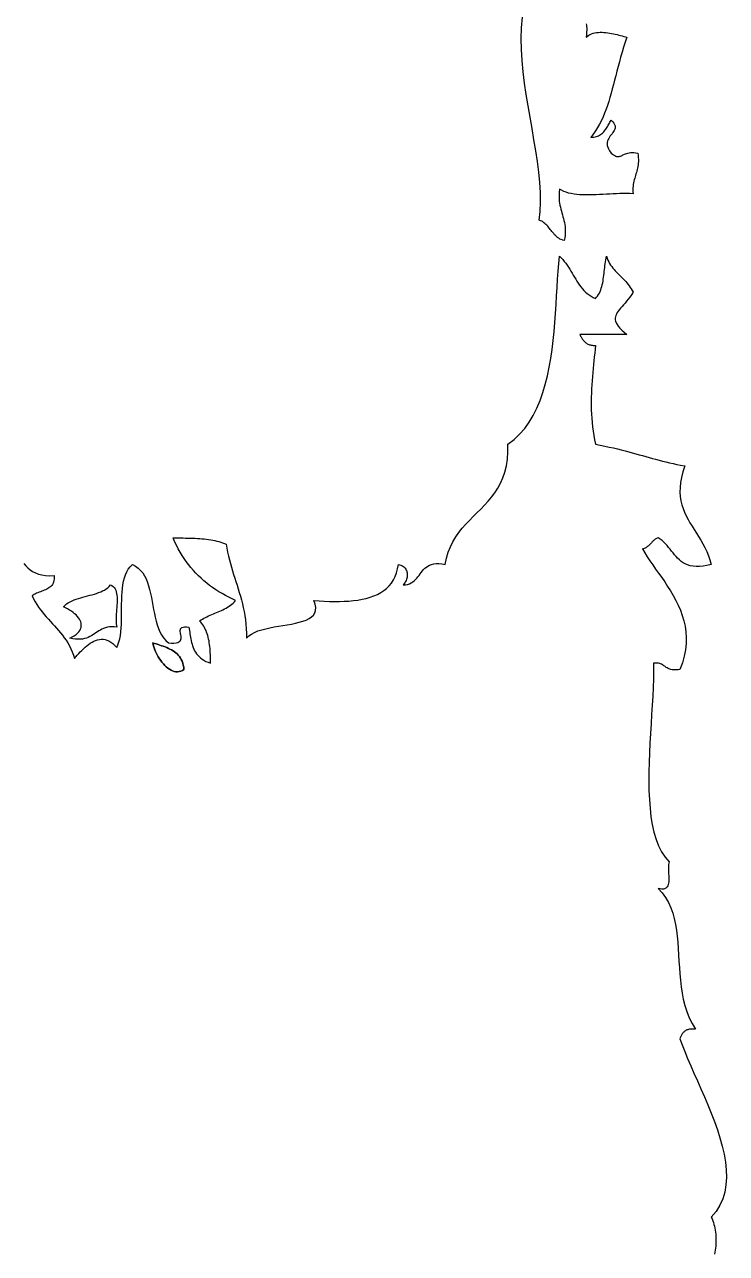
# Model space of a CAD drawing. Extents: x 0 to 1.82, y -2.75 to 0.29.
# Drawn here: x 1.368 to 1.812, y -1.97 to -1.192 of the extents above; entities that cross this region are included whole.
import ezdxf

# ---------------------------------------------------------------- set-up
doc = ezdxf.new("R2010")
doc.units = 0
doc.layers.get('0').update_dxf_attribs({"linetype": 'CONTINUOUS'})

msp = doc.modelspace()

# ---------------------------------------------------------------- linework, layer by layer
at = {"color": 7}
for points in [[(1.69376, -1.31594), (1.69441, -1.31034), (1.69467, -1.30448), (1.69457, -1.29836), (1.69417, -1.29202), (1.69351, -1.28549), (1.69264, -1.27878), (1.69161, -1.27192), (1.69046, -1.26495), (1.68923, -1.25787), (1.68798, -1.25073), (1.68675, -1.24354), (1.68559, -1.23633), (1.68454, -1.22912), (1.68365, -1.22195), (1.68296, -1.21483), (1.68253, -1.20779), (1.6824, -1.20086), (1.68262, -1.19406), (1.68322, -1.18742)], [(1.72345, -1.1916), (1.72364, -1.19233), (1.72378, -1.1932), (1.72385, -1.19422), (1.72386, -1.1954), (1.72381, -1.19675), (1.72368, -1.1983), (1.72347, -1.20005)], [(1.72347, -1.20005), (1.72425, -1.19936), (1.72509, -1.19877), (1.726, -1.19827), (1.72696, -1.19785), (1.72797, -1.19752), (1.72903, -1.19727), (1.73012, -1.19709), (1.73125, -1.19697), (1.7324, -1.19692), (1.73358, -1.19692), (1.73477, -1.19698), (1.73598, -1.19708), (1.73719, -1.19723), (1.73839, -1.19741), (1.7396, -1.19762), (1.74079, -1.19785), (1.74196, -1.19811), (1.74311, -1.19838), (1.74423, -1.19866), (1.74532, -1.19895), (1.74637, -1.19924), (1.74737, -1.19952), (1.74833, -1.1998), (1.74922, -1.20005)], [(1.74922, -1.20005), (1.74815, -1.20325), (1.74715, -1.20641), (1.74621, -1.20952), (1.74534, -1.21259), (1.7445, -1.21561), (1.74371, -1.21859), (1.74295, -1.22153), (1.74222, -1.22441), (1.74149, -1.22725), (1.74077, -1.23004), (1.74005, -1.23277), (1.73932, -1.23546), (1.73856, -1.2381), (1.73778, -1.24068), (1.73696, -1.24321), (1.73609, -1.24569), (1.73517, -1.24811), (1.73418, -1.25047), (1.73312, -1.25278), (1.73198, -1.25503), (1.73075, -1.25722), (1.72943, -1.25936), (1.72799, -1.26143), (1.72644, -1.26344)], [(1.72644, -1.26344), (1.7274, -1.26341), (1.7283, -1.26332), (1.72915, -1.26318), (1.72994, -1.26298), (1.73068, -1.26273), (1.73138, -1.26244), (1.73203, -1.2621), (1.73264, -1.26172), (1.73322, -1.2613), (1.73375, -1.26085), (1.73426, -1.26036), (1.73474, -1.25985), (1.73519, -1.25931), (1.73562, -1.25875), (1.73603, -1.25817), (1.73642, -1.25757), (1.7368, -1.25696), (1.73717, -1.25634), (1.73753, -1.25571), (1.73788, -1.25507), (1.73824, -1.25444), (1.73859, -1.2538), (1.73895, -1.25317), (1.73932, -1.25255)], [(1.73932, -1.25255), (1.7403, -1.25351), (1.74102, -1.25441), (1.74151, -1.25527), (1.7418, -1.25608), (1.74189, -1.25686), (1.74183, -1.25761), (1.74162, -1.25833), (1.7413, -1.25904), (1.74089, -1.25974), (1.7404, -1.26043), (1.73987, -1.26113), (1.73932, -1.26183), (1.73877, -1.26255), (1.73824, -1.2633), (1.73775, -1.26407), (1.73734, -1.26487), (1.73702, -1.26572), (1.73681, -1.26661), (1.73675, -1.26756), (1.73684, -1.26857), (1.73713, -1.26965), (1.73762, -1.2708), (1.73834, -1.27203), (1.73932, -1.27335)], [(1.73932, -1.27335), (1.74015, -1.27402), (1.7409, -1.27456), (1.74159, -1.27497), (1.74222, -1.27527), (1.7428, -1.27547), (1.74334, -1.27557), (1.74385, -1.2756), (1.74434, -1.27555), (1.74482, -1.27544), (1.74529, -1.27527), (1.74577, -1.27507), (1.74625, -1.27483), (1.74676, -1.27458), (1.7473, -1.27431), (1.74787, -1.27404), (1.74849, -1.27379), (1.74917, -1.27355), (1.7499, -1.27335), (1.75072, -1.27318), (1.75161, -1.27307), (1.75259, -1.27302), (1.75367, -1.27304), (1.75486, -1.27315), (1.75616, -1.27335)], [(1.75616, -1.27335), (1.75636, -1.27479), (1.7565, -1.27614), (1.75656, -1.27742), (1.75656, -1.27862), (1.7565, -1.27977), (1.75639, -1.28085), (1.75624, -1.28189), (1.75605, -1.28288), (1.75583, -1.28384), (1.75558, -1.28478), (1.75532, -1.28569), (1.75504, -1.28659), (1.75476, -1.28749), (1.75448, -1.28839), (1.75421, -1.2893), (1.75396, -1.29022), (1.75372, -1.29117), (1.75351, -1.29215), (1.75333, -1.29317), (1.7532, -1.29423), (1.75311, -1.29535), (1.75307, -1.29653), (1.7531, -1.29778), (1.75319, -1.2991)], [(1.70663, -1.29613), (1.70644, -1.29781), (1.70633, -1.29942), (1.70632, -1.30094), (1.70637, -1.3024), (1.7065, -1.30379), (1.70668, -1.30513), (1.70691, -1.30643), (1.70718, -1.30768), (1.70749, -1.30891), (1.70781, -1.31011), (1.70815, -1.31129), (1.70849, -1.31247), (1.70883, -1.31365), (1.70915, -1.31483), (1.70945, -1.31603), (1.70972, -1.31726), (1.70994, -1.31851), (1.71012, -1.3198), (1.71023, -1.32114), (1.71028, -1.32254), (1.71025, -1.32399), (1.71013, -1.32552), (1.70992, -1.32712), (1.70961, -1.32881)], [(1.75319, -1.2991), (1.75118, -1.299), (1.74913, -1.29896), (1.74704, -1.29897), (1.74492, -1.29902), (1.74278, -1.29909), (1.74062, -1.29919), (1.73845, -1.29931), (1.73627, -1.29943), (1.7341, -1.29955), (1.73194, -1.29967), (1.7298, -1.29976), (1.72768, -1.29984), (1.72559, -1.29989), (1.72354, -1.29989), (1.72154, -1.29985), (1.71958, -1.29976), (1.71769, -1.2996), (1.71586, -1.29938), (1.7141, -1.29907), (1.71242, -1.29869), (1.71083, -1.2982), (1.70933, -1.29762), (1.70793, -1.29693), (1.70663, -1.29613)], [(1.70961, -1.32881), (1.70865, -1.32853), (1.70776, -1.32818), (1.70693, -1.32777), (1.70616, -1.32731), (1.70544, -1.3268), (1.70476, -1.32624), (1.70412, -1.32565), (1.70352, -1.32503), (1.70294, -1.32439), (1.70238, -1.32373), (1.70184, -1.32305), (1.70131, -1.32237), (1.70079, -1.32169), (1.70026, -1.32102), (1.69973, -1.32036), (1.69919, -1.31971), (1.69863, -1.31909), (1.69805, -1.3185), (1.69743, -1.31795), (1.69679, -1.31744), (1.6961, -1.31698), (1.69538, -1.31657), (1.6946, -1.31622), (1.69376, -1.31594)], [(1.67395, -1.45757), (1.67785, -1.45464), (1.68138, -1.45133), (1.68458, -1.44767), (1.68744, -1.44368), (1.69001, -1.43938), (1.69229, -1.43482), (1.6943, -1.43001), (1.69607, -1.42499), (1.69761, -1.41979), (1.69894, -1.41443), (1.70009, -1.40893), (1.70106, -1.40334), (1.70189, -1.39768), (1.70258, -1.39197), (1.70317, -1.38625), (1.70366, -1.38053), (1.70408, -1.37486), (1.70445, -1.36926), (1.70479, -1.36376), (1.70511, -1.35839), (1.70543, -1.35317), (1.70578, -1.34813), (1.70618, -1.3433), (1.70663, -1.33872)], [(1.70663, -1.33872), (1.70771, -1.33974), (1.70873, -1.34081), (1.70968, -1.34194), (1.71059, -1.3431), (1.71145, -1.34431), (1.71228, -1.34554), (1.71308, -1.3468), (1.71386, -1.34807), (1.71463, -1.34935), (1.71538, -1.35064), (1.71614, -1.35193), (1.71691, -1.3532), (1.71769, -1.35446), (1.7185, -1.3557), (1.71933, -1.35691), (1.72021, -1.35808), (1.72112, -1.35922), (1.72209, -1.3603), (1.72312, -1.36134), (1.72422, -1.36231), (1.72539, -1.36321), (1.72664, -1.36404), (1.72798, -1.36479), (1.72941, -1.36546)], [(1.72941, -1.36546), (1.73012, -1.36468), (1.73076, -1.36385), (1.73134, -1.36297), (1.73185, -1.36203), (1.73232, -1.36105), (1.73273, -1.36003), (1.73309, -1.35896), (1.73341, -1.35786), (1.7337, -1.35674), (1.73395, -1.35558), (1.73417, -1.3544), (1.73437, -1.3532), (1.73454, -1.35199), (1.7347, -1.35076), (1.73485, -1.34953), (1.73499, -1.34829), (1.73513, -1.34705), (1.73526, -1.34582), (1.73541, -1.34459), (1.73556, -1.34338), (1.73572, -1.34218), (1.73591, -1.341), (1.73611, -1.33984), (1.73635, -1.33872)], [(1.73635, -1.33872), (1.73675, -1.33992), (1.73723, -1.34107), (1.73776, -1.34217), (1.73835, -1.34322), (1.73899, -1.34423), (1.73967, -1.3452), (1.7404, -1.34614), (1.74115, -1.34704), (1.74194, -1.34793), (1.74274, -1.34879), (1.74356, -1.34964), (1.7444, -1.35048), (1.74523, -1.35131), (1.74607, -1.35214), (1.7469, -1.35298), (1.74772, -1.35383), (1.74852, -1.35469), (1.7493, -1.35557), (1.75005, -1.35647), (1.75077, -1.3574), (1.75145, -1.35836), (1.75208, -1.35936), (1.75266, -1.36041), (1.75319, -1.3615)], [(1.75319, -1.3615), (1.75218, -1.36305), (1.75116, -1.3645), (1.75013, -1.36585), (1.74911, -1.36712), (1.74811, -1.36831), (1.74713, -1.36944), (1.74621, -1.3705), (1.74534, -1.37151), (1.74453, -1.37248), (1.74381, -1.37342), (1.74318, -1.37434), (1.74266, -1.37524), (1.74226, -1.37614), (1.74199, -1.37704), (1.74186, -1.37795), (1.74189, -1.37888), (1.74208, -1.37985), (1.74246, -1.38086), (1.74303, -1.38191), (1.74381, -1.38302), (1.7448, -1.3842), (1.74603, -1.38546), (1.7475, -1.3868), (1.74922, -1.38824)], [(1.71951, -1.38824), (1.71976, -1.38873), (1.72001, -1.38921), (1.72026, -1.38967), (1.72052, -1.39013), (1.72078, -1.39057), (1.72106, -1.39099), (1.72134, -1.3914), (1.72164, -1.3918), (1.72195, -1.39217), (1.72227, -1.39253), (1.72262, -1.39287), (1.72298, -1.39319), (1.72336, -1.39349), (1.72376, -1.39377), (1.72419, -1.39402), (1.72465, -1.39425), (1.72513, -1.39446), (1.72564, -1.39465), (1.72618, -1.3948), (1.72675, -1.39493), (1.72736, -1.39504), (1.72801, -1.39511), (1.72869, -1.39516), (1.72941, -1.39517)], [(1.72941, -1.39517), (1.72916, -1.39754), (1.7289, -1.39994), (1.72864, -1.40236), (1.72838, -1.40481), (1.72813, -1.40729), (1.72788, -1.4098), (1.72765, -1.41232), (1.72743, -1.41487), (1.72724, -1.41744), (1.72707, -1.42003), (1.72692, -1.42263), (1.72681, -1.42526), (1.72674, -1.42789), (1.72671, -1.43055), (1.72672, -1.43321), (1.72677, -1.43589), (1.72688, -1.43858), (1.72705, -1.44127), (1.72727, -1.44398), (1.72756, -1.44669), (1.72791, -1.4494), (1.72834, -1.45212), (1.72884, -1.45485), (1.72941, -1.45757)], [(1.63433, -1.53383), (1.63511, -1.52979), (1.63619, -1.52605), (1.63754, -1.52259), (1.63912, -1.51938), (1.64092, -1.51638), (1.64289, -1.51356), (1.64501, -1.51089), (1.64724, -1.50834), (1.64957, -1.50587), (1.65194, -1.50346), (1.65434, -1.50107), (1.65674, -1.49867), (1.6591, -1.49623), (1.66139, -1.49372), (1.66359, -1.4911), (1.66566, -1.48835), (1.66757, -1.48542), (1.66929, -1.4823), (1.67079, -1.47894), (1.67205, -1.47532), (1.67302, -1.47141), (1.67368, -1.46717), (1.674, -1.46256), (1.67395, -1.45757)], [(1.72941, -1.45757), (1.73244, -1.45819), (1.73533, -1.45881), (1.7381, -1.45942), (1.74075, -1.46004), (1.7433, -1.46066), (1.74576, -1.46127), (1.74813, -1.46188), (1.75043, -1.46248), (1.75267, -1.46309), (1.75486, -1.46369), (1.75701, -1.46428), (1.75913, -1.46487), (1.76122, -1.46546), (1.76331, -1.46604), (1.7654, -1.46661), (1.76749, -1.46718), (1.76961, -1.46774), (1.77176, -1.46829), (1.77395, -1.46884), (1.77619, -1.46938), (1.77849, -1.46991), (1.78086, -1.47043), (1.78332, -1.47094), (1.78587, -1.47144)], [(1.78587, -1.47144), (1.78467, -1.47516), (1.7838, -1.47866), (1.78322, -1.48196), (1.78292, -1.48507), (1.78288, -1.48801), (1.78307, -1.4908), (1.78347, -1.49345), (1.78407, -1.49598), (1.78484, -1.4984), (1.78576, -1.50074), (1.78681, -1.50302), (1.78797, -1.50523), (1.78922, -1.50742), (1.79054, -1.50958), (1.7919, -1.51174), (1.79328, -1.51391), (1.79467, -1.51612), (1.79604, -1.51837), (1.79737, -1.52069), (1.79864, -1.52309), (1.79983, -1.52559), (1.80092, -1.5282), (1.80189, -1.53094), (1.80271, -1.53383)], [(1.50161, -1.55661), (1.4994, -1.5556), (1.49724, -1.55453), (1.49512, -1.55341), (1.49304, -1.55223), (1.491, -1.55101), (1.48901, -1.54973), (1.48707, -1.54839), (1.48518, -1.547), (1.48333, -1.54556), (1.48153, -1.54406), (1.47979, -1.5425), (1.47809, -1.54089), (1.47644, -1.53922), (1.47485, -1.5375), (1.47331, -1.53571), (1.47183, -1.53387), (1.47039, -1.53197), (1.46902, -1.53001), (1.4677, -1.52799), (1.46644, -1.52591), (1.46524, -1.52378), (1.4641, -1.52158), (1.46302, -1.51932), (1.46199, -1.517)], [(1.46199, -1.517), (1.4636, -1.517), (1.46519, -1.517), (1.46677, -1.517), (1.46834, -1.51701), (1.46989, -1.51703), (1.47143, -1.51706), (1.47296, -1.51709), (1.47447, -1.51714), (1.47596, -1.51721), (1.47743, -1.51728), (1.47888, -1.51738), (1.48032, -1.51749), (1.48173, -1.51763), (1.48312, -1.51778), (1.48449, -1.51796), (1.48584, -1.51817), (1.48716, -1.5184), (1.48846, -1.51867), (1.48973, -1.51896), (1.49097, -1.51929), (1.49219, -1.51965), (1.49338, -1.52005), (1.49454, -1.52048), (1.49567, -1.52096)], [(1.49567, -1.52096), (1.49608, -1.52352), (1.49655, -1.52602), (1.49708, -1.52847), (1.49765, -1.53086), (1.49828, -1.53322), (1.49893, -1.53554), (1.49962, -1.53783), (1.50033, -1.54011), (1.50105, -1.54237), (1.50178, -1.54464), (1.5025, -1.5469), (1.50322, -1.54919), (1.50392, -1.55149), (1.5046, -1.55382), (1.50525, -1.55618), (1.50587, -1.55859), (1.50644, -1.56106), (1.50695, -1.56358), (1.50741, -1.56617), (1.5078, -1.56883), (1.50811, -1.57158), (1.50835, -1.57441), (1.50849, -1.57735), (1.50854, -1.58038)], [(1.76903, -1.517), (1.76855, -1.51714), (1.7681, -1.51732), (1.76767, -1.51754), (1.76727, -1.51778), (1.76688, -1.51806), (1.76651, -1.51836), (1.76615, -1.51868), (1.7658, -1.51901), (1.76546, -1.51936), (1.76513, -1.51972), (1.76479, -1.52009), (1.76445, -1.52046), (1.76411, -1.52083), (1.76376, -1.5212), (1.76339, -1.52156), (1.76302, -1.52191), (1.76262, -1.52225), (1.76221, -1.52257), (1.76177, -1.52287), (1.76131, -1.52314), (1.76081, -1.52339), (1.76029, -1.5236), (1.75973, -1.52379), (1.75913, -1.52393)], [(1.75913, -1.52393), (1.76057, -1.52642), (1.76215, -1.52893), (1.76385, -1.53147), (1.76563, -1.53405), (1.76749, -1.53667), (1.76939, -1.53933), (1.7713, -1.54204), (1.77321, -1.5448), (1.77509, -1.54762), (1.77692, -1.55051), (1.77866, -1.55346), (1.7803, -1.55649), (1.78181, -1.55959), (1.78317, -1.56278), (1.78434, -1.56605), (1.78532, -1.56942), (1.78607, -1.57288), (1.78657, -1.57644), (1.78679, -1.58011), (1.78671, -1.58388), (1.78631, -1.58778), (1.78555, -1.59179), (1.78442, -1.59593), (1.7829, -1.60019)], [(1.80271, -1.53383), (1.79998, -1.53446), (1.79747, -1.53486), (1.79517, -1.53506), (1.79306, -1.53506), (1.79113, -1.53489), (1.78937, -1.53455), (1.78775, -1.53406), (1.78627, -1.53343), (1.78491, -1.53268), (1.78366, -1.53183), (1.7825, -1.53089), (1.78141, -1.52987), (1.78039, -1.52879), (1.77941, -1.52766), (1.77847, -1.5265), (1.77754, -1.52532), (1.77662, -1.52414), (1.77569, -1.52297), (1.77473, -1.52182), (1.77373, -1.52072), (1.77267, -1.51967), (1.77155, -1.51869), (1.77034, -1.51779), (1.76903, -1.517)], [(1.36755, -1.53314), (1.36875, -1.53459), (1.37007, -1.53592), (1.37151, -1.53714), (1.3731, -1.53821), (1.37486, -1.53913), (1.3768, -1.53987), (1.37894, -1.54042), (1.38129, -1.54077), (1.38388, -1.54089), (1.38672, -1.54077)], [(1.42634, -1.58633), (1.42712, -1.58463), (1.42776, -1.58278), (1.42827, -1.58078), (1.42865, -1.57866), (1.42894, -1.57642), (1.42914, -1.57409), (1.42927, -1.57167), (1.42935, -1.5692), (1.42938, -1.56667), (1.4294, -1.56411), (1.42941, -1.56154), (1.42943, -1.55897), (1.42948, -1.55641), (1.42957, -1.55388), (1.42971, -1.5514), (1.42993, -1.54898), (1.43024, -1.54665), (1.43066, -1.5444), (1.43119, -1.54227), (1.43186, -1.54027), (1.43269, -1.5384), (1.43368, -1.5367), (1.43486, -1.53517), (1.43624, -1.53383)], [(1.43624, -1.53383), (1.43822, -1.53483), (1.43996, -1.53606), (1.44149, -1.53751), (1.44281, -1.53915), (1.44396, -1.54098), (1.44496, -1.54296), (1.44581, -1.54509), (1.44655, -1.54733), (1.44719, -1.54968), (1.44776, -1.5521), (1.44827, -1.55458), (1.44875, -1.55711), (1.44921, -1.55965), (1.44967, -1.5622), (1.45016, -1.56473), (1.4507, -1.56722), (1.4513, -1.56965), (1.45198, -1.572), (1.45277, -1.57425), (1.45369, -1.57639), (1.45475, -1.57838), (1.45598, -1.58023), (1.4574, -1.58189), (1.45902, -1.58336)], [(1.55113, -1.55661), (1.55446, -1.55684), (1.55775, -1.55702), (1.56099, -1.55714), (1.56418, -1.5572), (1.5673, -1.55718), (1.57036, -1.55709), (1.57333, -1.55692), (1.57623, -1.55665), (1.57903, -1.55628), (1.58172, -1.55581), (1.58432, -1.55522), (1.58679, -1.55451), (1.58914, -1.55367), (1.59136, -1.55269), (1.59344, -1.55157), (1.59537, -1.5503), (1.59715, -1.54888), (1.59877, -1.54728), (1.60021, -1.54552), (1.60148, -1.54357), (1.60256, -1.54143), (1.60345, -1.53911), (1.60414, -1.53657), (1.60462, -1.53383)], [(1.60462, -1.53383), (1.60545, -1.53399), (1.60621, -1.53422), (1.6069, -1.53451), (1.60752, -1.53486), (1.60808, -1.53526), (1.60856, -1.53571), (1.60899, -1.5362), (1.60935, -1.53673), (1.60965, -1.5373), (1.60989, -1.53789), (1.61007, -1.53852), (1.61019, -1.53916), (1.61025, -1.53981), (1.61026, -1.54048), (1.61022, -1.54116), (1.61012, -1.54183), (1.60997, -1.5425), (1.60977, -1.54317), (1.60952, -1.54382), (1.60923, -1.54445), (1.60888, -1.54506), (1.6085, -1.54564), (1.60806, -1.54619), (1.60759, -1.54671)], [(1.60759, -1.54671), (1.60911, -1.54662), (1.61048, -1.54638), (1.6117, -1.54599), (1.6128, -1.54548), (1.61379, -1.54486), (1.61469, -1.54414), (1.61552, -1.54335), (1.61628, -1.54249), (1.61701, -1.54159), (1.61771, -1.54066), (1.6184, -1.53972), (1.6191, -1.53879), (1.61983, -1.53787), (1.6206, -1.53699), (1.62143, -1.53617), (1.62234, -1.53541), (1.62333, -1.53474), (1.62444, -1.53417), (1.62568, -1.53373), (1.62705, -1.53341), (1.62859, -1.53325), (1.63031, -1.53325), (1.63221, -1.53344), (1.63433, -1.53383)], [(1.38672, -1.54077), (1.38679, -1.54195), (1.38675, -1.54303), (1.38661, -1.544), (1.38638, -1.54488), (1.38606, -1.54568), (1.38567, -1.5464), (1.3852, -1.54705), (1.38467, -1.54763), (1.38407, -1.54815), (1.38343, -1.54862), (1.38274, -1.54905), (1.38202, -1.54943), (1.38126, -1.54979), (1.38048, -1.55012), (1.37968, -1.55044), (1.37887, -1.55074), (1.37806, -1.55105), (1.37725, -1.55135), (1.37645, -1.55167), (1.37567, -1.552), (1.37491, -1.55236), (1.37419, -1.55275), (1.3735, -1.55317), (1.37285, -1.55364)], [(1.39266, -1.56058), (1.39358, -1.55964), (1.39459, -1.55879), (1.39569, -1.55803), (1.39686, -1.55735), (1.3981, -1.55673), (1.39939, -1.55618), (1.40074, -1.55568), (1.40213, -1.55522), (1.40354, -1.5548), (1.40498, -1.5544), (1.40644, -1.55402), (1.40789, -1.55364), (1.40934, -1.55327), (1.41078, -1.55289), (1.41219, -1.55249), (1.41357, -1.55207), (1.41491, -1.55161), (1.4162, -1.5511), (1.41743, -1.55055), (1.41859, -1.54994), (1.41968, -1.54926), (1.42068, -1.5485), (1.42158, -1.54765), (1.42238, -1.54671)], [(1.42238, -1.54671), (1.4233, -1.54715), (1.42408, -1.54771), (1.42474, -1.54839), (1.42528, -1.54917), (1.42572, -1.55006), (1.42606, -1.55103), (1.42631, -1.55208), (1.42648, -1.5532), (1.42659, -1.55439), (1.42663, -1.55563), (1.42663, -1.55691), (1.42659, -1.55822), (1.42651, -1.55957), (1.42641, -1.56092), (1.4263, -1.56229), (1.42619, -1.56366), (1.42609, -1.56501), (1.426, -1.56635), (1.42593, -1.56766), (1.42591, -1.56893), (1.42592, -1.57015), (1.426, -1.57132), (1.42613, -1.57242), (1.42634, -1.57345)], [(1.37285, -1.55364), (1.37376, -1.55557), (1.37474, -1.55741), (1.37579, -1.55916), (1.3769, -1.56084), (1.37806, -1.56245), (1.37926, -1.56401), (1.3805, -1.56552), (1.38177, -1.567), (1.38306, -1.56844), (1.38436, -1.56987), (1.38566, -1.57129), (1.38697, -1.57271), (1.38826, -1.57414), (1.38954, -1.57559), (1.39079, -1.57707), (1.392, -1.57859), (1.39318, -1.58015), (1.3943, -1.58178), (1.39537, -1.58347), (1.39638, -1.58524), (1.39731, -1.58709), (1.39816, -1.58904), (1.39893, -1.59109), (1.3996, -1.59326)], [(1.39662, -1.58038), (1.39814, -1.57963), (1.39946, -1.57884), (1.4006, -1.57803), (1.40156, -1.5772), (1.40235, -1.57635), (1.40297, -1.57548), (1.40343, -1.5746), (1.40374, -1.57371), (1.4039, -1.57281), (1.40392, -1.57191), (1.4038, -1.57101), (1.40356, -1.57011), (1.40319, -1.56921), (1.4027, -1.56833), (1.4021, -1.56745), (1.40139, -1.56659), (1.40059, -1.56575), (1.39969, -1.56492), (1.3987, -1.56412), (1.39763, -1.56335), (1.39649, -1.56261), (1.39528, -1.56189), (1.394, -1.56121), (1.39266, -1.56058)], [(1.47883, -1.56949), (1.47971, -1.56889), (1.48062, -1.56833), (1.48156, -1.5678), (1.48251, -1.5673), (1.48349, -1.56682), (1.48448, -1.56636), (1.48548, -1.56592), (1.4865, -1.56549), (1.48752, -1.56507), (1.48854, -1.56465), (1.48957, -1.56422), (1.49059, -1.56379), (1.49161, -1.56336), (1.49262, -1.5629), (1.49362, -1.56243), (1.49461, -1.56193), (1.49557, -1.56141), (1.49652, -1.56085), (1.49744, -1.56026), (1.49834, -1.55963), (1.49921, -1.55895), (1.50005, -1.55823), (1.50085, -1.55745), (1.50161, -1.55661)], [(1.50854, -1.58038), (1.50994, -1.579), (1.51163, -1.5778), (1.51358, -1.57676), (1.51576, -1.57587), (1.51812, -1.57511), (1.52063, -1.57444), (1.52326, -1.57386), (1.52597, -1.57334), (1.52872, -1.57286), (1.53149, -1.57241), (1.53422, -1.57195), (1.5369, -1.57147), (1.53947, -1.57095), (1.54191, -1.57037), (1.54419, -1.56971), (1.54626, -1.56894), (1.54808, -1.56805), (1.54963, -1.56701), (1.55087, -1.56581), (1.55176, -1.56443), (1.55227, -1.56284), (1.55236, -1.56102), (1.55199, -1.55895), (1.55113, -1.55661)], [(1.48576, -1.59623), (1.48576, -1.59488), (1.48574, -1.59353), (1.48571, -1.5922), (1.48566, -1.59088), (1.4856, -1.58958), (1.48552, -1.58829), (1.48541, -1.58703), (1.48529, -1.58578), (1.48514, -1.58455), (1.48496, -1.58334), (1.48476, -1.58216), (1.48453, -1.581), (1.48426, -1.57987), (1.48397, -1.57877), (1.48364, -1.57769), (1.48327, -1.57664), (1.48287, -1.57563), (1.48242, -1.57464), (1.48194, -1.57369), (1.48141, -1.57278), (1.48084, -1.5719), (1.48022, -1.57106), (1.47955, -1.57025), (1.47883, -1.56949)], [(1.42634, -1.57345), (1.42467, -1.57328), (1.42314, -1.57325), (1.42173, -1.57334), (1.42042, -1.57355), (1.41921, -1.57386), (1.41807, -1.57426), (1.41701, -1.57472), (1.41599, -1.57525), (1.41502, -1.57582), (1.41408, -1.57642), (1.41315, -1.57704), (1.41222, -1.57766), (1.41129, -1.57827), (1.41033, -1.57886), (1.40933, -1.57941), (1.40829, -1.57991), (1.40718, -1.58034), (1.406, -1.58069), (1.40473, -1.58096), (1.40337, -1.58111), (1.40188, -1.58114), (1.40027, -1.58104), (1.39853, -1.58079), (1.39662, -1.58038)], [(1.45902, -1.58336), (1.46096, -1.58352), (1.46257, -1.58354), (1.46388, -1.58342), (1.46493, -1.58317), (1.46573, -1.58282), (1.46633, -1.58237), (1.46673, -1.58183), (1.46698, -1.58123), (1.4671, -1.58057), (1.46712, -1.57987), (1.46706, -1.57914), (1.46695, -1.5784), (1.46682, -1.57766), (1.46669, -1.57694), (1.46661, -1.57624), (1.46658, -1.57558), (1.46664, -1.57498), (1.46682, -1.57444), (1.46715, -1.57399), (1.46764, -1.57364), (1.46834, -1.57339), (1.46926, -1.57327), (1.47044, -1.57328), (1.4719, -1.57345)], [(1.4719, -1.57345), (1.47213, -1.57446), (1.47234, -1.57549), (1.47253, -1.57654), (1.47272, -1.57762), (1.4729, -1.5787), (1.47309, -1.5798), (1.47329, -1.5809), (1.47351, -1.582), (1.47376, -1.5831), (1.47404, -1.58419), (1.47437, -1.58527), (1.47475, -1.58633), (1.47518, -1.58737), (1.47567, -1.58839), (1.47624, -1.58937), (1.47689, -1.59033), (1.47762, -1.59124), (1.47844, -1.59212), (1.47937, -1.59294), (1.4804, -1.59372), (1.48155, -1.59444), (1.48282, -1.5951), (1.48423, -1.5957), (1.48576, -1.59623)], [(1.3996, -1.59326), (1.40048, -1.59226), (1.40139, -1.59123), (1.40233, -1.5902), (1.4033, -1.58917), (1.40429, -1.58815), (1.40531, -1.58716), (1.40635, -1.58621), (1.40741, -1.5853), (1.40849, -1.58445), (1.40959, -1.58367), (1.41072, -1.58297), (1.41185, -1.58237), (1.41301, -1.58186), (1.41417, -1.58147), (1.41535, -1.58121), (1.41654, -1.58108), (1.41775, -1.5811), (1.41896, -1.58128), (1.42017, -1.58163), (1.4214, -1.58216), (1.42263, -1.58289), (1.42386, -1.58382), (1.4251, -1.58496), (1.42634, -1.58633)], [(1.46893, -1.60019), (1.46793, -1.60084), (1.46691, -1.6013), (1.46588, -1.60158), (1.46485, -1.6017), (1.46381, -1.60165), (1.46277, -1.60146), (1.46173, -1.60113), (1.46071, -1.60067), (1.4597, -1.60009), (1.45871, -1.5994), (1.45774, -1.5986), (1.45679, -1.59772), (1.45588, -1.59675), (1.455, -1.59571), (1.45417, -1.5946), (1.45337, -1.59344), (1.45263, -1.59224), (1.45193, -1.591), (1.4513, -1.58974), (1.45072, -1.58846), (1.45021, -1.58717), (1.44977, -1.58588), (1.44941, -1.58461), (1.44912, -1.58336)], [(1.44912, -1.58336), (1.45024, -1.58372), (1.45136, -1.58408), (1.45249, -1.58445), (1.45361, -1.58481), (1.45473, -1.58518), (1.45583, -1.58557), (1.45692, -1.58597), (1.458, -1.5864), (1.45904, -1.58686), (1.46006, -1.58734), (1.46105, -1.58787), (1.46199, -1.58843), (1.4629, -1.58904), (1.46376, -1.58971), (1.46457, -1.59043), (1.46533, -1.59121), (1.46603, -1.59205), (1.46667, -1.59297), (1.46724, -1.59396), (1.46773, -1.59503), (1.46816, -1.59618), (1.4685, -1.59742), (1.46876, -1.59876), (1.46893, -1.60019)], [(1.44912, -1.58336), (1.44941, -1.58461), (1.44977, -1.58588), (1.45021, -1.58717), (1.45072, -1.58846), (1.4513, -1.58974), (1.45193, -1.591), (1.45263, -1.59224), (1.45337, -1.59344), (1.45417, -1.5946), (1.455, -1.59571), (1.45588, -1.59675), (1.45679, -1.59772), (1.45774, -1.5986), (1.45871, -1.5994), (1.4597, -1.60009), (1.46071, -1.60067), (1.46173, -1.60113), (1.46277, -1.60146), (1.46381, -1.60165), (1.46485, -1.6017), (1.46588, -1.60158), (1.46691, -1.6013), (1.46793, -1.60084), (1.46893, -1.60019)], [(1.46893, -1.60019), (1.46876, -1.59876), (1.4685, -1.59742), (1.46816, -1.59618), (1.46773, -1.59503), (1.46724, -1.59396), (1.46667, -1.59297), (1.46603, -1.59205), (1.46533, -1.59121), (1.46457, -1.59043), (1.46376, -1.58971), (1.4629, -1.58904), (1.46199, -1.58843), (1.46105, -1.58787), (1.46006, -1.58734), (1.45904, -1.58686), (1.458, -1.5864), (1.45692, -1.58597), (1.45583, -1.58557), (1.45473, -1.58518), (1.45361, -1.58481), (1.45249, -1.58445), (1.45136, -1.58408), (1.45024, -1.58372), (1.44912, -1.58336)], [(1.76606, -1.59623), (1.76612, -1.60108), (1.76605, -1.6062), (1.76588, -1.61155), (1.76563, -1.6171), (1.76531, -1.62283), (1.76496, -1.6287), (1.76459, -1.63468), (1.76423, -1.64073), (1.76388, -1.64683), (1.76359, -1.65294), (1.76336, -1.65903), (1.76321, -1.66507), (1.76318, -1.67103), (1.76327, -1.67687), (1.76352, -1.68257), (1.76393, -1.68809), (1.76454, -1.6934), (1.76536, -1.69846), (1.76642, -1.70326), (1.76773, -1.70775), (1.76932, -1.7119), (1.77121, -1.71569), (1.77342, -1.71907), (1.77597, -1.72202)], [(1.7829, -1.60019), (1.78172, -1.6004), (1.78064, -1.60051), (1.77966, -1.60055), (1.77876, -1.60052), (1.77795, -1.60042), (1.7772, -1.60027), (1.77652, -1.60007), (1.77589, -1.59983), (1.77531, -1.59955), (1.77476, -1.59925), (1.77424, -1.59892), (1.77374, -1.59858), (1.77325, -1.59824), (1.77276, -1.5979), (1.77226, -1.59757), (1.77175, -1.59726), (1.77121, -1.59697), (1.77064, -1.59671), (1.77003, -1.59649), (1.76937, -1.59632), (1.76865, -1.5962), (1.76787, -1.59614), (1.76701, -1.59615), (1.76606, -1.59623)], [(1.77597, -1.72202), (1.77576, -1.7228), (1.77562, -1.72366), (1.77555, -1.72457), (1.77552, -1.72554), (1.77554, -1.72654), (1.77558, -1.72757), (1.77564, -1.72863), (1.77571, -1.72969), (1.77577, -1.73074), (1.77583, -1.73178), (1.77585, -1.7328), (1.77584, -1.73378), (1.77579, -1.73471), (1.77567, -1.73559), (1.77549, -1.7364), (1.77523, -1.73713), (1.77488, -1.73777), (1.77443, -1.73831), (1.77387, -1.73874), (1.77319, -1.73905), (1.77238, -1.73923), (1.77142, -1.73926), (1.77031, -1.73914), (1.76903, -1.73886)], [(1.76903, -1.73886), (1.77156, -1.74167), (1.77372, -1.74464), (1.77554, -1.74776), (1.77705, -1.75103), (1.77829, -1.75443), (1.77929, -1.75794), (1.78008, -1.76156), (1.7807, -1.76527), (1.78117, -1.76906), (1.78152, -1.77293), (1.7818, -1.77685), (1.78203, -1.78083), (1.78225, -1.78484), (1.78248, -1.78887), (1.78276, -1.79291), (1.78312, -1.79696), (1.78359, -1.801), (1.78421, -1.80501), (1.78501, -1.809), (1.78602, -1.81293), (1.78727, -1.81681), (1.7888, -1.82062), (1.79063, -1.82436), (1.7928, -1.828)], [(1.7928, -1.828), (1.79208, -1.82789), (1.79138, -1.82783), (1.79071, -1.8278), (1.79007, -1.82782), (1.78947, -1.82787), (1.78889, -1.82795), (1.78834, -1.82807), (1.78781, -1.82822), (1.78732, -1.8284), (1.78685, -1.82861), (1.78641, -1.82885), (1.78599, -1.82911), (1.7856, -1.8294), (1.78524, -1.82972), (1.7849, -1.83006), (1.78459, -1.83042), (1.7843, -1.8308), (1.78403, -1.8312), (1.78378, -1.83162), (1.78356, -1.83205), (1.78336, -1.83251), (1.78319, -1.83297), (1.78303, -1.83345), (1.7829, -1.83394)], [(1.7829, -1.83394), (1.78427, -1.8379), (1.78588, -1.84208), (1.78769, -1.84647), (1.78966, -1.85104), (1.79176, -1.85577), (1.79393, -1.86063), (1.79615, -1.86562), (1.79838, -1.8707), (1.80057, -1.87585), (1.80269, -1.88105), (1.80469, -1.88627), (1.80655, -1.89151), (1.80821, -1.89673), (1.80964, -1.90191), (1.8108, -1.90703), (1.81166, -1.91207), (1.81217, -1.91701), (1.81229, -1.92183), (1.81198, -1.92649), (1.81121, -1.93099), (1.80994, -1.9353), (1.80812, -1.93939), (1.80573, -1.94325), (1.80271, -1.94685)], [(1.80271, -1.94685), (1.80318, -1.94797), (1.80362, -1.94912), (1.80401, -1.95028), (1.80436, -1.95146), (1.80467, -1.95265), (1.80494, -1.95386), (1.80516, -1.95508), (1.80535, -1.95631), (1.80549, -1.95756), (1.8056, -1.95881), (1.80566, -1.96007), (1.80568, -1.96134), (1.80566, -1.96261), (1.8056, -1.96388), (1.80549, -1.96516), (1.80535, -1.96644), (1.80516, -1.96772), (1.80494, -1.969), (1.80467, -1.97027)]]:
    msp.add_lwpolyline(points, dxfattribs=at)
for points in [[(1.39662, -1.58038), (1.39662, -1.58038)], [(1.44912, -1.58336), (1.44912, -1.58336)], [(1.46893, -1.60019), (1.46893, -1.60019)]]:
    msp.add_lwpolyline(points, close=True, dxfattribs=at)
msp.add_polyline3d([(1.74922, -1.38824, 0), (1.74799, -1.38824, 0), (1.74675, -1.38824, 0), (1.74551, -1.38824, 0), (1.74427, -1.38824, 0), (1.74303, -1.38824, 0), (1.7418, -1.38824, 0), (1.74056, -1.38824, 0), (1.73932, -1.38824, 0), (1.73808, -1.38824, 0), (1.73684, -1.38824, 0), (1.7356, -1.38824, 0), (1.73437, -1.38824, 0), (1.73313, -1.38824, 0), (1.73189, -1.38824, 0), (1.73065, -1.38824, 0), (1.72941, -1.38824, 0), (1.72818, -1.38824, 0), (1.72694, -1.38824, 0), (1.7257, -1.38824, 0), (1.72446, -1.38824, 0), (1.72322, -1.38824, 0), (1.72199, -1.38824, 0), (1.72075, -1.38824, 0), (1.71951, -1.38824, 0)], dxfattribs=at)

doc.saveas('drawing.dxf')
